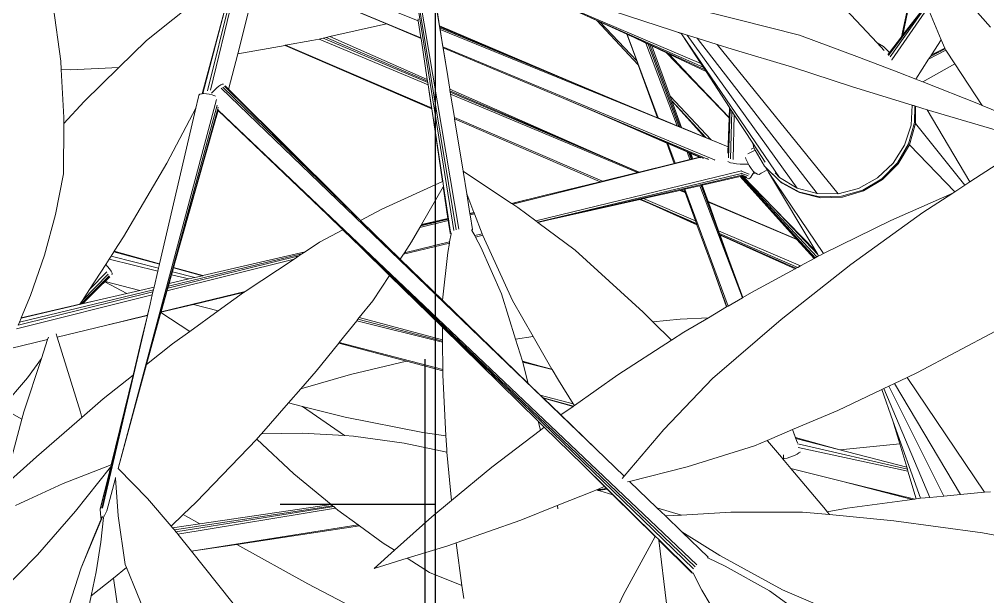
# Model space of a CAD drawing. Header units: millimetres. Extents: x 18 to 174501, y 22 to 24571.
# Drawn here: x 21755.2 to 21921.9, y 17384.2 to 17483.6 of the extents above; entities that cross this region are included whole.
import ezdxf

# ---------------------------------------------------------------- set-up
doc = ezdxf.new("R2010")
doc.units = ezdxf.units.MM
doc.header["$MEASUREMENT"] = 0
doc.linetypes.add('HIDDEN2', pattern=[0.1875, 0.125, -0.0625])
doc.layers.add('AS', color=8, linetype='HIDDEN2', lineweight=5)
doc.layers.add('Edges', color=7, linetype='Continuous', lineweight=18)
doc.layers.add('tampak', color=7, linetype='Continuous')

# ---------------------------------------------------------------- blocks, each defined once
blk = doc.blocks.new('OUTDOOR')
at = {"layer": 'tampak', "transparency": 33554687}
h = blk.add_hatch(dxfattribs=at)
h.set_pattern_fill('CROSS', scale=400)
h.paths.add_polyline_path([(1833117.56, 62258.33), (1829017.56, 62258.33), (1829017.56, 55399.79), (1833117.56, 55399.79)])
blk.add_line((1833117.56, 62258.33), (1833117.56, 44386.87))
blk = doc.blocks.new('BAMBOOPLAN')
at = {"layer": 'Edges'}
for p, q in [((-2.2509, 6.01), (-2.4758, 5.0826)), ((-2.2728, 5.9232), (-2.4831, 5.0812)), ((-2.0569, 5.8609), (-1.8769, 4.7375)), ((-2.0566, 5.8623), (-1.871, 4.7392)), ((-2.0541, 5.8605), (-1.8642, 4.7407)), ((-1.892, 5.1167), (-2.0075, 5.8286)), ((-1.9642, 5.2539), (-2.3473, 5.4101)), ((-0.7419, 5.3724), (-0.7752, 5.2143)), ((-0.7407, 5.369), (-0.7718, 5.2188)), ((-0.6781, 5.3758), (-0.5562, 5.2378)), ((-2.2875, 5.3489), (-2.0428, 5.2459)), ((-2.2875, 5.3489), (-1.9577, 5.2117)), ((-2.496, 5.0742), (-2.4277, 5.3295)), ((-2.4942, 5.0744), (-2.4277, 5.3295)), ((-2.4085, 5.1725), (-2.3715, 5.3178)), ((-1.7019, 5.3333), (-1.2689, 5.1482)), ((-0.8356, 5.1995), (-0.9498, 5.3216)), ((-2.8436, 5.1546), (-2.8622, 5.2907)), ((-2.633, 5.2048), (-2.5031, 5.3094)), ((-0.8071, 5.1685), (-0.7137, 5.2934)), ((-0.7131, 5.2918), (-0.8036, 5.1647)), ((-1.9117, 5.2414), (-1.9176, 5.2786)), ((-1.5667, 5.2735), (-1.2631, 5.1393)), ((-1.5667, 5.2735), (-1.525, 5.2544)), ((-1.4852, 5.2774), (-1.339, 5.2297)), ((-1.3041, 5.2883), (-1.1756, 5.256)), ((-0.7105, 5.2856), (-0.7992, 5.1572)), ((-0.7718, 5.2188), (-0.719, 5.2872)), ((-0.7105, 5.2856), (-0.6776, 5.2072)), ((-2.1818, 5.2147), (-2.0428, 5.2459)), ((-2.0428, 5.2459), (-1.9575, 5.2101)), ((-1.9642, 5.2539), (-1.9649, 5.2582)), ((-1.9577, 5.2117), (-1.9642, 5.2539)), ((-1.9117, 5.2414), (-1.5959, 5.1066)), ((-1.9113, 5.2385), (-1.9117, 5.2414)), ((-1.525, 5.2544), (-1.4233, 5.1452)), ((-1.525, 5.2544), (-1.5173, 5.2509)), ((-1.5173, 5.2509), (-1.4269, 5.155)), ((-1.5173, 5.2509), (-1.4509, 5.2206)), ((-1.1756, 5.256), (-1.0263, 5.2182)), ((-1.5959, 5.1066), (-1.9113, 5.2385)), ((-1.9109, 5.236), (-1.9113, 5.2385)), ((-1.9102, 5.2319), (-1.9109, 5.236)), ((-1.4935, 5.0638), (-1.9109, 5.236)), ((-1.2023, 4.9434), (-1.9102, 5.2319)), ((-1.9035, 5.1892), (-1.9102, 5.2319)), ((-1.4509, 5.2206), (-1.4269, 5.155)), ((-1.4509, 5.2206), (-1.4503, 5.2203)), ((-1.4503, 5.2203), (-1.3739, 5.0145)), ((-1.4503, 5.2203), (-1.4351, 5.2133)), ((-1.339, 5.2297), (-1.3269, 5.226)), ((-1.317, 5.2219), (-1.3269, 5.226)), ((-1.3269, 5.226), (-1.3178, 5.2231)), ((-1.317, 5.2219), (-1.3178, 5.2231)), ((-1.3178, 5.2231), (-1.3029, 5.2184)), ((-1.3149, 5.2189), (-1.317, 5.2219)), ((-1.2689, 5.1482), (-1.3149, 5.2189)), ((-1.0755, 4.8677), (-1.3149, 5.2189)), ((-1.0323, 4.8418), (-1.3029, 5.2184)), ((-1.3029, 5.2184), (-1.278, 5.2106)), ((-1.0263, 5.2182), (-0.8785, 5.1634)), ((-0.7752, 5.2143), (-0.7718, 5.2188)), ((-2.7009, 5.1384), (-2.633, 5.2048)), ((-2.2922, 5.1931), (-2.2911, 5.1933)), ((-2.2911, 5.1933), (-2.2263, 5.2048)), ((-2.2911, 5.1933), (-1.9317, 5.0394)), ((-2.2263, 5.2048), (-2.2081, 5.2088)), ((-2.2081, 5.2088), (-2.1981, 5.2111)), ((-1.9402, 5.0963), (-2.2081, 5.2088)), ((-2.1981, 5.2111), (-2.1908, 5.2127)), ((-1.941, 5.1018), (-2.1981, 5.2111)), ((-2.1908, 5.2127), (-2.1818, 5.2147)), ((-1.9415, 5.1054), (-2.1908, 5.2127)), ((-2.1818, 5.2147), (-1.9421, 5.1095)), ((-1.9575, 5.2101), (-1.9577, 5.2117)), ((-1.9421, 5.1095), (-1.9575, 5.2101)), ((-1.4351, 5.2133), (-1.4048, 5.199)), ((-1.4351, 5.2133), (-1.2587, 5.1326)), ((-1.3276, 4.9953), (-1.4048, 5.199)), ((-1.4048, 5.199), (-1.399, 5.1963)), ((-1.3231, 4.9935), (-1.399, 5.1963)), ((-1.399, 5.1963), (-1.3947, 5.1942)), ((-1.3202, 4.9923), (-1.3947, 5.1942)), ((-1.3947, 5.1942), (-1.3895, 5.1918)), ((-1.278, 5.2106), (-0.9832, 4.8283)), ((-1.278, 5.2106), (-1.2288, 5.1953)), ((-1.2288, 5.1953), (-0.9316, 4.8281)), ((-1.2288, 5.1953), (-1.1917, 5.1837)), ((-0.8197, 5.1907), (-0.8356, 5.1995)), ((-0.818, 5.1806), (-0.8356, 5.1995)), ((-0.8048, 5.176), (-0.7752, 5.2143)), ((-0.7019, 5.1698), (-0.6776, 5.2072)), ((-0.6776, 5.2072), (-0.6689, 5.1865)), ((-2.4309, 5.0848), (-2.4085, 5.1725)), ((-2.4085, 5.1725), (-2.2922, 5.1931)), ((-2.2922, 5.1931), (-1.9313, 5.0369)), ((-1.9035, 5.1892), (-1.2358, 4.9115)), ((-1.9032, 5.1872), (-1.9035, 5.1892)), ((-1.9032, 5.1872), (-1.612, 5.0647)), ((-1.892, 5.1167), (-1.9032, 5.1872)), ((-1.3895, 5.1918), (-1.3448, 5.0679)), ((-1.3895, 5.1918), (-1.3533, 5.1746)), ((-1.1995, 5.0152), (-1.3533, 5.1746)), ((-1.3533, 5.1746), (-1.3492, 5.1727)), ((-1.2869, 5.1072), (-1.3492, 5.1727)), ((-1.3492, 5.1727), (-1.3469, 5.1716)), ((-1.3469, 5.1716), (-1.2869, 5.1072)), ((-1.3469, 5.1716), (-1.2562, 5.1288)), ((-1.1917, 5.1837), (-1.0435, 5.1393)), ((-0.8048, 5.176), (-0.8197, 5.1907)), ((-0.809, 5.1706), (-0.8088, 5.1708)), ((-0.8088, 5.1708), (-0.8048, 5.176)), ((-0.6666, 5.1812), (-0.7089, 5.159)), ((-0.6681, 5.1845), (-0.7045, 5.1657)), ((-0.7026, 5.1687), (-0.6687, 5.186)), ((-0.7026, 5.1687), (-0.7019, 5.1698)), ((-0.7019, 5.1698), (-0.6689, 5.1865)), ((-0.6689, 5.1865), (-0.6687, 5.186)), ((-0.6687, 5.186), (-0.6681, 5.1845)), ((-0.6681, 5.1845), (-0.6669, 5.1817)), ((-0.6669, 5.1817), (-0.6666, 5.1812)), ((-0.6666, 5.1812), (-0.6444, 5.1476)), ((-2.8425, 5.1334), (-2.8436, 5.1546)), ((-1.4269, 5.155), (-1.4233, 5.1452)), ((-1.2631, 5.1393), (-1.2689, 5.1482)), ((-0.8785, 5.1634), (-0.7817, 5.1261)), ((-0.7992, 5.1572), (-0.7993, 5.1571)), ((-0.7404, 5.1102), (-0.7089, 5.159)), ((-0.7228, 5.1033), (-0.6444, 5.1476)), ((-0.7089, 5.159), (-0.7045, 5.1657)), ((-0.7045, 5.1657), (-0.7026, 5.1687)), ((-0.6444, 5.1476), (-0.5769, 5.0451)), ((-2.8425, 5.1334), (-2.8196, 5.1332)), ((-2.8366, 5.0159), (-2.8425, 5.1334)), ((-2.8196, 5.1332), (-2.7009, 5.1384)), ((-2.7861, 5.0551), (-2.7009, 5.1384)), ((-1.4233, 5.1452), (-1.3757, 5.0152)), ((-1.2587, 5.1326), (-1.2631, 5.1393)), ((-1.2562, 5.1288), (-1.2587, 5.1326)), ((-1.1985, 5.0401), (-1.2562, 5.1288)), ((-1.0435, 5.1393), (-0.8957, 5.0915)), ((-0.7817, 5.1261), (-0.7404, 5.1102)), ((-2.4444, 5.0981), (-2.4468, 5.0977)), ((-2.4437, 5.0975), (-2.4444, 5.0981)), ((-1.9416, 5.1059), (-1.9421, 5.1095)), ((-1.9415, 5.1054), (-1.9416, 5.1059)), ((-1.941, 5.1018), (-1.9415, 5.1054)), ((-1.9402, 5.0963), (-1.941, 5.1018)), ((-1.8869, 5.0852), (-1.892, 5.1167)), ((-1.4935, 5.0638), (-1.5959, 5.1066)), ((-1.1995, 5.0153), (-1.2869, 5.1072)), ((-0.7404, 5.1102), (-0.7317, 5.1069)), ((-0.7317, 5.1069), (-0.7228, 5.1033)), ((-0.7228, 5.1033), (-0.5862, 5.0489)), ((-2.4975, 5.0741), (-2.5016, 5.0727)), ((-2.496, 5.0742), (-2.4975, 5.0741)), ((-2.4942, 5.0744), (-2.496, 5.0742)), ((-2.4921, 5.0746), (-2.4942, 5.0744)), ((-2.4857, 5.0743), (-2.4921, 5.0746)), ((-2.4787, 5.0732), (-2.4857, 5.0743)), ((-2.4699, 5.0789), (-2.473, 5.0754)), ((-2.4649, 5.0841), (-2.4699, 5.0789)), ((-2.4597, 5.0889), (-2.4649, 5.0841)), ((-2.4547, 5.0929), (-2.4597, 5.0889)), ((-2.4503, 5.096), (-2.4547, 5.0929)), ((-2.4468, 5.0977), (-2.4503, 5.096)), ((-1.5266, 4.199), (-2.4493, 5.0877)), ((-2.0735, 4.73), (-2.4449, 5.0907)), ((-2.4414, 5.0924), (-2.1519, 4.8073)), ((-2.4378, 5.0918), (-2.4396, 5.0935)), ((-2.439, 5.0928), (-2.4221, 5.0761)), ((-2.4378, 5.0918), (-2.4309, 5.0848)), ((-2.4309, 5.0848), (-2.4221, 5.0761)), ((-2.4221, 5.0761), (-2.1519, 4.8073)), ((-1.9038, 4.8588), (-1.9402, 5.0963)), ((-1.9317, 5.0394), (-1.9402, 5.0963)), ((-1.8869, 5.0852), (-1.5026, 4.9164)), ((-1.8863, 5.0816), (-1.8869, 5.0852)), ((-1.5026, 4.9164), (-1.8863, 5.0816)), ((-1.8858, 5.0784), (-1.8863, 5.0816)), ((-1.4214, 4.8811), (-1.8858, 5.0784)), ((-1.8849, 5.0732), (-1.8858, 5.0784)), ((-0.8957, 5.0915), (-0.749, 5.0459)), ((-2.8367, 5.0013), (-2.7861, 5.0551)), ((-2.7028, 4.1516), (-2.4608, 5.0599)), ((-2.5058, 5.0635), (-2.5116, 5.0388)), ((-2.5052, 5.0661), (-2.5058, 5.0635)), ((-2.5052, 5.0661), (-2.504, 5.0707)), ((-2.5016, 5.0727), (-2.504, 5.0707)), ((-2.4716, 5.0713), (-2.4787, 5.0732)), ((-2.4673, 5.0697), (-2.4716, 5.0713)), ((-2.465, 5.0689), (-2.4673, 5.0697)), ((-2.463, 5.0679), (-2.465, 5.0689)), ((-1.4252, 4.8801), (-1.8849, 5.0732)), ((-1.8756, 5.0153), (-1.8849, 5.0732)), ((-1.5147, 5.0229), (-1.612, 5.0647)), ((-1.612, 5.0647), (-1.2542, 4.9142)), ((-1.3757, 5.0152), (-1.4935, 5.0638)), ((-1.3448, 5.0679), (-1.244, 4.9609)), ((-1.3406, 5.0563), (-1.3448, 5.0679)), ((-1.3406, 5.0563), (-1.2566, 4.9661)), ((-1.2649, 4.9733), (-1.3406, 5.0563)), ((-1.3406, 5.0563), (-1.3171, 4.991)), ((-2.6215, 4.4498), (-2.4592, 5.0459)), ((-2.5116, 5.0388), (-2.6009, 4.6558)), ((-2.4578, 5.0371), (-2.5972, 4.5371)), ((-2.5833, 4.9035), (-2.5116, 5.0388)), ((-2.4568, 5.0335), (-2.4675, 4.9958)), ((-2.4568, 5.0333), (-2.4675, 4.9958)), ((-2.4592, 5.0459), (-2.4591, 5.0464)), ((-2.4569, 5.0407), (-2.4573, 5.039)), ((-2.4568, 5.0407), (-2.4569, 5.0407)), ((-2.4566, 5.0345), (-2.4568, 5.0337)), ((-2.4559, 5.0343), (-2.4568, 5.0336)), ((-2.4567, 5.0338), (-2.4568, 5.0337)), ((-2.4568, 5.0337), (-2.4568, 5.0335)), ((-2.4568, 5.0336), (-2.4568, 5.0335)), ((-2.4568, 5.0334), (-1.2788, 3.9148)), ((-2.4568, 5.0334), (-2.4568, 5.0333)), ((-2.4568, 5.0333), (-2.1879, 4.7758)), ((-2.4562, 5.0341), (-2.4567, 5.0338)), ((-2.4563, 5.0354), (-2.4565, 5.0349)), ((-1.9313, 5.0369), (-1.9317, 5.0394)), ((-1.9048, 4.8583), (-1.9313, 5.0369)), ((-1.2008, 4.916), (-1.1967, 5.0373)), ((-1.1995, 5.0153), (-1.1985, 5.0401)), ((-1.1967, 5.0373), (-1.1985, 5.0401)), ((-1.1929, 5.0316), (-1.1967, 5.0373)), ((-1.1929, 5.0316), (-1.1961, 4.9142)), ((-1.1869, 5.0224), (-1.1929, 5.0316)), ((-0.7518, 4.9972), (-0.749, 5.0459)), ((-0.749, 5.0459), (-0.7478, 5.0456)), ((-0.7478, 5.0456), (-0.7463, 5.0451)), ((-0.7463, 5.0451), (-0.7428, 5.0441)), ((-0.7434, 5.0031), (-0.7428, 5.0441)), ((-0.7428, 5.0441), (-0.7408, 5.0435)), ((-0.7413, 5.0009), (-0.7408, 5.0435)), ((-0.7408, 5.0435), (-0.712, 5.0349)), ((-0.712, 5.0349), (-0.607, 4.8573)), ((-0.5314, 4.9814), (-0.712, 5.0349)), ((-0.5862, 5.0489), (-0.5769, 5.0451)), ((-0.5769, 5.0451), (-0.4636, 4.9992)), ((-2.8367, 5.0013), (-2.8366, 5.0159)), ((-1.8756, 5.0153), (-1.5107, 4.8591)), ((-1.8751, 5.0125), (-1.8756, 5.0153)), ((-1.8751, 5.0125), (-1.5246, 4.8607)), ((-1.8541, 4.8833), (-1.8751, 5.0125)), ((-1.3527, 4.9525), (-1.5147, 5.0229)), ((-1.2642, 4.9155), (-1.5147, 5.0229)), ((-1.3739, 5.0145), (-1.3757, 5.0152)), ((-1.3276, 4.9953), (-1.3739, 5.0145)), ((-1.2021, 4.9484), (-1.1995, 5.0152)), ((-1.1995, 5.0152), (-1.1995, 5.0153)), ((-1.1869, 5.0224), (-1.1895, 4.9126)), ((-1.1415, 4.9526), (-1.1869, 5.0224)), ((-0.758, 4.951), (-0.7434, 5.0031)), ((-2.837, 4.8768), (-2.8367, 5.0013)), ((-2.4675, 4.9958), (-2.5663, 4.6463)), ((-1.3231, 4.9935), (-1.3276, 4.9953)), ((-1.3202, 4.9923), (-1.3231, 4.9935)), ((-1.3171, 4.991), (-1.3202, 4.9923)), ((-1.2595, 4.9673), (-1.3171, 4.991)), ((-0.768, 4.9475), (-0.7518, 4.9972)), ((-0.7559, 4.9487), (-0.7413, 5.0009)), ((-0.62, 4.8488), (-0.7413, 5.0009)), ((-1.2595, 4.9673), (-1.2649, 4.9733)), ((-1.2594, 4.9672), (-1.2649, 4.9733)), ((-1.2594, 4.9672), (-1.2595, 4.9673)), ((-1.2566, 4.9661), (-1.2594, 4.9672)), ((-1.244, 4.9609), (-1.2566, 4.9661)), ((-1.2023, 4.9437), (-1.244, 4.9609)), ((-1.3527, 4.9525), (-1.3344, 4.9025)), ((-1.3506, 4.9516), (-1.3527, 4.9525)), ((-1.3506, 4.9516), (-1.3325, 4.903)), ((-1.3031, 4.9309), (-1.3506, 4.9516)), ((-1.2029, 4.9277), (-1.2027, 4.9339)), ((-1.2027, 4.9339), (-1.2026, 4.9372)), ((-1.2026, 4.9375), (-1.2025, 4.9381)), ((-1.2026, 4.9372), (-1.2026, 4.9375)), ((-1.2025, 4.9381), (-1.2023, 4.9434)), ((-1.2023, 4.9437), (-1.2021, 4.9484)), ((-1.2023, 4.9434), (-1.2023, 4.9437)), ((-1.1352, 4.9354), (-1.1532, 4.9259)), ((-1.1451, 4.9376), (-1.1452, 4.9375)), ((-1.1385, 4.9411), (-1.1451, 4.9376)), ((-1.1415, 4.9526), (-1.1395, 4.945)), ((-1.1107, 4.9054), (-1.1415, 4.9526)), ((-1.1395, 4.945), (-1.1385, 4.9412)), ((-1.1385, 4.9412), (-1.1385, 4.9411)), ((-1.1385, 4.9411), (-1.1352, 4.9354)), ((-1.1352, 4.9354), (-1.1122, 4.8955)), ((-0.7963, 4.9031), (-0.768, 4.9475)), ((-0.7855, 4.9039), (-0.758, 4.951)), ((-0.7834, 4.9016), (-0.7559, 4.9487)), ((-0.6441, 4.8331), (-0.7559, 4.9487)), ((-1.2721, 4.9174), (-1.7315, 4.8022)), ((-1.4209, 4.8812), (-1.5026, 4.9164)), ((-1.2959, 4.912), (-1.3325, 4.903)), ((-1.2959, 4.912), (-1.3031, 4.9309)), ((-1.299, 4.9291), (-1.3031, 4.9309)), ((-1.2928, 4.9128), (-1.299, 4.9291)), ((-1.2965, 4.9281), (-1.299, 4.9291)), ((-1.2911, 4.9132), (-1.2965, 4.9281)), ((-1.294, 4.927), (-1.2965, 4.9281)), ((-1.2928, 4.9128), (-1.2959, 4.912)), ((-1.294, 4.927), (-1.2892, 4.9137)), ((-1.2727, 4.9177), (-1.294, 4.927)), ((-1.2911, 4.9132), (-1.2928, 4.9128)), ((-1.2892, 4.9137), (-1.2911, 4.9132)), ((-1.2727, 4.9177), (-1.2892, 4.9137)), ((-1.2721, 4.9174), (-1.2727, 4.9177)), ((-1.2694, 4.9163), (-1.2721, 4.9174)), ((-1.2627, 4.9148), (-1.2642, 4.9155)), ((-1.2542, 4.9142), (-1.2531, 4.9137)), ((-1.2531, 4.9137), (-1.2506, 4.9127)), ((-1.2358, 4.9115), (-1.2346, 4.911)), ((-1.2026, 4.9074), (-1.2011, 4.9063)), ((-1.1589, 4.9169), (-1.1581, 4.9141)), ((-1.1581, 4.9141), (-1.1546, 4.9057)), ((-2.6893, 4.7222), (-2.5833, 4.9035)), ((-1.6755, 4.7614), (-1.169, 4.8846)), ((-1.3344, 4.9025), (-1.4209, 4.8812)), ((-1.3325, 4.903), (-1.3344, 4.9025)), ((-1.2011, 4.9063), (-1.1964, 4.9045)), ((-1.1964, 4.9045), (-1.1898, 4.9029)), ((-1.1898, 4.9029), (-1.1816, 4.9018)), ((-1.1816, 4.9018), (-1.1726, 4.901)), ((-1.1726, 4.901), (-1.1663, 4.9008)), ((-1.1695, 4.8839), (-1.1693, 4.8839)), ((-1.1693, 4.8839), (-1.1502, 4.8759)), ((-1.169, 4.8846), (-1.1686, 4.8847)), ((-1.1663, 4.9008), (-1.1632, 4.9008)), ((-1.1632, 4.9008), (-1.1542, 4.901)), ((-1.1546, 4.9057), (-1.1522, 4.9012)), ((-1.1542, 4.901), (-1.1522, 4.9012)), ((-1.1522, 4.9012), (-1.1503, 4.8974)), ((-1.1503, 4.8974), (-1.1453, 4.8899)), ((-1.1453, 4.8899), (-1.14, 4.8836)), ((-1.14, 4.8836), (-1.1386, 4.8823)), ((-1.1176, 4.8802), (-1.1059, 4.8868)), ((-1.1122, 4.8955), (-1.0747, 4.8586)), ((-1.1102, 4.8932), (-1.1122, 4.8955)), ((-1.1102, 4.8932), (-1.0727, 4.8563)), ((-1.1102, 4.8932), (-1.1059, 4.8868)), ((-1.1059, 4.8868), (-1.1023, 4.8815)), ((-0.8349, 4.8668), (-0.7963, 4.9031)), ((-0.824, 4.865), (-0.7855, 4.9039)), ((-0.8219, 4.8628), (-0.7834, 4.9016)), ((-0.5398, 4.9012), (-0.607, 4.8573)), ((-2.857, 4.777), (-2.837, 4.8768)), ((-1.8451, 4.8278), (-1.8541, 4.8833)), ((-1.7347, 4.8043), (-1.8541, 4.8833)), ((-1.6709, 4.7579), (-1.1688, 4.8779)), ((-1.1679, 4.8735), (-1.646, 4.7628)), ((-1.5172, 4.8575), (-1.5246, 4.8607)), ((-1.5246, 4.8607), (-1.5171, 4.8575)), ((-1.4252, 4.8801), (-1.5107, 4.8591)), ((-1.4214, 4.8811), (-1.4252, 4.8801)), ((-1.4209, 4.8812), (-1.4214, 4.8811)), ((-1.172, 4.8701), (-1.2658, 4.8488)), ((-1.171, 4.8703), (-1.172, 4.8701)), ((-1.0338, 4.7164), (-1.172, 4.8701)), ((-1.1695, 4.8706), (-1.171, 4.8703)), ((-0.9882, 4.6699), (-1.171, 4.8703)), ((-1.1681, 4.8709), (-1.1695, 4.8706)), ((-1.1688, 4.8783), (-1.1684, 4.8781)), ((-1.1688, 4.8779), (-1.1683, 4.878)), ((-1.1685, 4.8744), (-1.1687, 4.8745)), ((-1.1557, 4.8689), (-1.1685, 4.8744)), ((-1.1684, 4.8781), (-1.1531, 4.8717)), ((-1.1663, 4.8714), (-1.1681, 4.8709)), ((-1.1681, 4.8709), (-0.9834, 4.6725)), ((-1.1677, 4.8735), (-1.1679, 4.8735)), ((-1.1666, 4.8716), (-1.1679, 4.8721)), ((-1.1666, 4.8716), (-1.1663, 4.8714)), ((-1.1663, 4.8714), (-1.1662, 4.8714)), ((-1.165, 4.8708), (-1.1662, 4.8714)), ((-1.1577, 4.8677), (-1.1662, 4.8714)), ((-1.165, 4.8708), (-1.0893, 4.7928)), ((-1.159, 4.8682), (-1.165, 4.8708)), ((-1.159, 4.8682), (-1.1523, 4.8653)), ((-1.1523, 4.8653), (-1.151, 4.8648)), ((-1.151, 4.8648), (-1.149, 4.866)), ((-1.149, 4.866), (-1.1464, 4.8689)), ((-1.1464, 4.8689), (-1.1436, 4.8731)), ((-1.1436, 4.8731), (-1.1414, 4.8769)), ((-1.1414, 4.8769), (-1.1342, 4.8786)), ((-1.1414, 4.8769), (-1.1413, 4.877)), ((-1.1413, 4.877), (-1.1405, 4.8784)), ((-1.1398, 4.8774), (-1.1413, 4.877)), ((-1.1405, 4.8784), (-1.1398, 4.88)), ((-1.1398, 4.88), (-1.1386, 4.8823)), ((-1.1385, 4.8802), (-1.1398, 4.88)), ((-1.1386, 4.8823), (-1.1348, 4.8789)), ((-1.1348, 4.8789), (-1.1342, 4.8786)), ((-1.1342, 4.8786), (-1.13, 4.8762)), ((-1.13, 4.8762), (-1.126, 4.8757)), ((-1.1206, 4.8785), (-1.126, 4.8757)), ((-1.1206, 4.8785), (-1.1176, 4.8802)), ((-1.1023, 4.8815), (-0.9866, 4.6871)), ((-1.1023, 4.8815), (-0.9672, 4.6809)), ((-1.0866, 4.8794), (-1.0755, 4.8677)), ((-1.0755, 4.8677), (-1.0323, 4.8418)), ((-0.881, 4.8412), (-0.8349, 4.8668)), ((-0.8709, 4.837), (-0.824, 4.865)), ((-0.8688, 4.8348), (-0.8219, 4.8628)), ((-2.054, 4.7898), (-1.9048, 4.8583)), ((-1.9564, 4.752), (-1.9028, 4.8449)), ((-1.9048, 4.8583), (-1.9038, 4.8588)), ((-1.9019, 4.8464), (-1.9038, 4.8588)), ((-1.9028, 4.8449), (-1.9019, 4.8464)), ((-1.8913, 4.7673), (-1.9028, 4.8449)), ((-1.8847, 4.7338), (-1.9019, 4.8464)), ((-1.5172, 4.8575), (-1.6554, 4.8234)), ((-1.5171, 4.8575), (-1.5172, 4.8575)), ((-1.5107, 4.8591), (-1.5171, 4.8575)), ((-1.3209, 4.8364), (-1.4104, 4.8161)), ((-1.3178, 4.8371), (-1.3209, 4.8364)), ((-1.3081, 4.831), (-1.3209, 4.8364)), ((-1.3109, 4.8386), (-1.3178, 4.8371)), ((-1.309, 4.8334), (-1.3178, 4.8371)), ((-1.3088, 4.8391), (-1.3109, 4.8386)), ((-1.3109, 4.8386), (-1.309, 4.8334)), ((-1.2715, 4.8476), (-1.3088, 4.8391)), ((-1.3088, 4.8391), (-1.202, 4.5515)), ((-1.2687, 4.8482), (-1.2715, 4.8476)), ((-1.167, 4.5722), (-1.2715, 4.8476)), ((-1.2672, 4.8485), (-1.2687, 4.8482)), ((-1.1656, 4.573), (-1.2687, 4.8482)), ((-1.2658, 4.8488), (-1.2672, 4.8485)), ((-1.2, 4.6663), (-1.2672, 4.8485)), ((-1.2658, 4.8488), (-1.2514, 4.8089)), ((-1.0747, 4.8586), (-1.0716, 4.8568)), ((-1.0727, 4.8563), (-1.069, 4.8543)), ((-1.069, 4.8543), (-1.0716, 4.8568)), ((-1.0716, 4.8568), (-1.05, 4.8449)), ((-1.069, 4.8543), (-1.0493, 4.8434)), ((-1.0493, 4.8434), (-1.05, 4.8449)), ((-1.05, 4.8449), (-1.0339, 4.8359)), ((-1.0493, 4.8434), (-1.033, 4.8344)), ((-1.033, 4.8344), (-1.0339, 4.8359)), ((-1.0339, 4.8359), (-1.0285, 4.833)), ((-1.0323, 4.8418), (-0.9832, 4.8283)), ((-0.9316, 4.8281), (-0.881, 4.8412)), ((-0.923, 4.8218), (-0.8709, 4.837)), ((-0.62, 4.8488), (-0.6441, 4.8331)), ((-0.607, 4.8573), (-0.62, 4.8488)), ((-1.8275, 4.7822), (-1.8451, 4.8278)), ((-1.8373, 4.7798), (-1.8451, 4.8278)), ((-1.6554, 4.8234), (-1.7347, 4.8043)), ((-1.6554, 4.8234), (-1.7342, 4.804)), ((-1.4191, 4.8141), (-1.646, 4.7628)), ((-1.4178, 4.8145), (-1.4191, 4.8141)), ((-1.3955, 4.8037), (-1.4191, 4.8141)), ((-1.4104, 4.8161), (-1.4178, 4.8145)), ((-1.4178, 4.8145), (-1.2802, 4.7549)), ((-1.4104, 4.8161), (-1.2826, 4.7614)), ((-1.309, 4.8334), (-1.3081, 4.831)), ((-1.3081, 4.831), (-1.2826, 4.7614)), ((-1.033, 4.8344), (-1.0265, 4.8307)), ((-1.0285, 4.833), (-0.9768, 4.8204)), ((-1.0265, 4.8307), (-0.9747, 4.8182)), ((-0.9832, 4.8283), (-0.9316, 4.8281)), ((-0.9768, 4.8204), (-0.923, 4.8218)), ((-0.9747, 4.8182), (-0.9209, 4.8196)), ((-0.9209, 4.8196), (-0.8688, 4.8348)), ((-0.8021, 4.762), (-0.6493, 4.8297)), ((-0.6493, 4.8297), (-0.7229, 4.7817)), ((-0.6441, 4.8331), (-0.6493, 4.8297)), ((-2.1519, 4.8073), (-2.1061, 4.7622)), ((-2.1061, 4.7622), (-2.054, 4.7898)), ((-1.7342, 4.804), (-1.7347, 4.8043)), ((-1.7315, 4.8022), (-1.7342, 4.804)), ((-1.7196, 4.7943), (-1.7315, 4.8022)), ((-1.6755, 4.7614), (-1.7196, 4.7943)), ((-1.279, 4.7516), (-1.3955, 4.8037)), ((-1.2793, 4.7524), (-1.3955, 4.8037)), ((-1.0338, 4.7164), (-1.2514, 4.8089)), ((-1.2514, 4.8089), (-1.2507, 4.8069)), ((-1.0329, 4.7155), (-1.2507, 4.8069)), ((-1.2507, 4.8069), (-1.2255, 4.7369)), ((-1.0893, 4.7928), (-0.9816, 4.6788)), ((-1.0893, 4.7928), (-0.9866, 4.6871)), ((-2.8843, 4.6771), (-2.857, 4.777)), ((-2.1879, 4.7758), (-1.2834, 3.9095)), ((-2.1879, 4.7758), (-2.1499, 4.739)), ((-1.891, 4.7654), (-1.9583, 4.7488)), ((-1.8912, 4.7666), (-1.9572, 4.7507)), ((-1.9564, 4.752), (-1.8913, 4.7673)), ((-1.8912, 4.7666), (-1.8913, 4.7673)), ((-1.891, 4.7654), (-1.8912, 4.7666)), ((-1.8905, 4.7623), (-1.891, 4.7654)), ((-1.8373, 4.7798), (-1.8275, 4.7822)), ((-1.8274, 4.782), (-1.8373, 4.7796)), ((-1.8373, 4.7796), (-1.8373, 4.7798)), ((-1.8372, 4.7787), (-1.8373, 4.7796)), ((-1.8271, 4.7811), (-1.8372, 4.7787)), ((-1.8367, 4.7758), (-1.8372, 4.7787)), ((-1.826, 4.7785), (-1.8367, 4.7758)), ((-1.8308, 4.7397), (-1.8367, 4.7758)), ((-1.8274, 4.782), (-1.8275, 4.7822)), ((-1.8271, 4.7811), (-1.8274, 4.782)), ((-1.826, 4.7785), (-1.8271, 4.7811)), ((-1.807, 4.7294), (-1.826, 4.7785)), ((-0.7229, 4.7817), (-0.9003, 4.654)), ((-2.1061, 4.7622), (-2.0735, 4.73)), ((-1.9809, 4.7096), (-1.9606, 4.7447)), ((-1.8905, 4.7623), (-1.9606, 4.7447)), ((-1.9606, 4.7447), (-1.9583, 4.7488)), ((-1.9583, 4.7488), (-1.9572, 4.7507)), ((-1.9572, 4.7507), (-1.9564, 4.752)), ((-1.886, 4.7321), (-1.8905, 4.7623)), ((-1.6709, 4.7579), (-1.6755, 4.7614)), ((-1.67, 4.7573), (-1.6709, 4.7579)), ((-1.646, 4.7628), (-1.67, 4.7573)), ((-1.5785, 4.6889), (-1.67, 4.7573)), ((-1.2826, 4.7614), (-1.2802, 4.7549)), ((-1.2802, 4.7549), (-1.2793, 4.7524)), ((-1.2793, 4.7524), (-1.279, 4.7516)), ((-1.279, 4.7516), (-1.2416, 4.6496)), ((-0.9672, 4.6809), (-0.8021, 4.762)), ((-2.7125, 4.6864), (-2.6893, 4.7222)), ((-2.2073, 4.7085), (-2.1499, 4.739)), ((-2.1499, 4.739), (-2.1049, 4.6955)), ((-2.0087, 4.6672), (-2.0735, 4.73)), ((-1.8872, 4.7099), (-1.8838, 4.7296)), ((-1.886, 4.7321), (-1.8855, 4.7307)), ((-1.8855, 4.7307), (-1.8838, 4.7296)), ((-1.8838, 4.7296), (-1.8834, 4.7315)), ((-1.8322, 4.7379), (-1.833, 4.7394)), ((-1.8308, 4.7397), (-1.8322, 4.7379)), ((-1.8254, 4.7249), (-1.8322, 4.7379)), ((-1.8254, 4.7249), (-1.807, 4.7294)), ((-1.8236, 4.7214), (-1.8254, 4.7249)), ((-1.8236, 4.7214), (-1.8056, 4.7257)), ((-1.8105, 4.6962), (-1.8236, 4.7214)), ((-1.8056, 4.7257), (-1.807, 4.7294)), ((-1.8054, 4.7252), (-1.8056, 4.7257)), ((-1.7325, 4.5649), (-1.8054, 4.7252)), ((-1.2255, 4.7369), (-1.0239, 4.6506)), ((-1.2255, 4.7369), (-1.223, 4.7301)), ((-1.223, 4.7301), (-1.0308, 4.6469)), ((-1.223, 4.7301), (-1.2219, 4.727)), ((-1.0351, 4.6446), (-1.2219, 4.727)), ((-1.2219, 4.727), (-1.2214, 4.7258)), ((-1.0373, 4.6434), (-1.2214, 4.7258)), ((-1.2214, 4.7258), (-1.2, 4.6663)), ((-2.2424, 4.6853), (-2.2073, 4.7085)), ((-2.1049, 4.6955), (-1.2871, 3.9046)), ((-2.0351, 4.627), (-2.1049, 4.6955)), ((-2.001, 4.679), (-1.8878, 4.7061)), ((-1.9985, 4.6828), (-1.8872, 4.7099)), ((-1.9985, 4.6828), (-1.9809, 4.7096)), ((-1.8917, 4.6836), (-1.8878, 4.7061)), ((-1.8878, 4.7061), (-1.8872, 4.7099)), ((-1.7597, 4.5819), (-1.8105, 4.6962)), ((-1.0329, 4.7155), (-1.0338, 4.7164)), ((-0.9907, 4.6686), (-1.0329, 4.7155)), ((-2.9187, 4.5772), (-2.8843, 4.6771)), ((-2.725, 4.6671), (-2.7201, 4.6747)), ((-2.7201, 4.6747), (-2.7136, 4.6847)), ((-2.6035, 4.6448), (-2.7201, 4.6747)), ((-2.7136, 4.6847), (-2.7125, 4.6864)), ((-2.7136, 4.6847), (-2.6012, 4.6546)), ((-2.7125, 4.6864), (-2.6009, 4.6558)), ((-2.2579, 4.675), (-2.5807, 4.5955)), ((-2.2504, 4.6799), (-2.5792, 4.6007)), ((-2.4941, 4.6265), (-2.2424, 4.6853)), ((-2.2698, 4.6671), (-2.2579, 4.675)), ((-2.2579, 4.675), (-2.2504, 4.6799)), ((-2.2504, 4.6799), (-2.2424, 4.6853)), ((-2.0087, 4.6672), (-2.001, 4.679)), ((-2.001, 4.679), (-1.9985, 4.6828)), ((-1.9047, 4.5661), (-1.8917, 4.6836)), ((-1.4114, 4.5367), (-1.5785, 4.6889)), ((-0.9907, 4.6686), (-0.9882, 4.6699)), ((-0.9882, 4.6699), (-0.9834, 4.6725)), ((-0.9866, 4.6871), (-0.9816, 4.6788)), ((-0.9834, 4.6725), (-0.9793, 4.6748)), ((-0.9816, 4.6788), (-0.9793, 4.6748)), ((-0.9793, 4.6748), (-0.9751, 4.677)), ((-0.9751, 4.677), (-0.9672, 4.6809)), ((-2.7734, 4.5922), (-2.7334, 4.6541)), ((-2.7334, 4.6541), (-2.725, 4.6671)), ((-2.729, 4.6493), (-2.7334, 4.6541)), ((-2.7239, 4.6429), (-2.729, 4.6493)), ((-2.6052, 4.6373), (-2.725, 4.6671)), ((-2.6012, 4.6546), (-2.6035, 4.6448)), ((-2.6009, 4.6558), (-2.6012, 4.6546)), ((-2.2698, 4.6671), (-2.5826, 4.5887)), ((-2.5666, 4.6454), (-2.5692, 4.636)), ((-2.5663, 4.6463), (-2.5666, 4.6454)), ((-2.5666, 4.6454), (-2.4951, 4.6263)), ((-2.5663, 4.6463), (-2.4941, 4.6265)), ((-2.3903, 4.5875), (-2.2698, 4.6671)), ((-1.9047, 4.5661), (-2.0087, 4.6672)), ((-1.2416, 4.6496), (-1.205, 4.5497)), ((-1.2057, 4.5493), (-1.2416, 4.6496)), ((-1.1656, 4.573), (-1.2, 4.6663)), ((-0.9003, 4.654), (-1.0716, 4.5185)), ((-1.0351, 4.6446), (-1.0308, 4.6469)), ((-1.0308, 4.6469), (-1.0239, 4.6506)), ((-1.0239, 4.6506), (-0.9907, 4.6686)), ((-2.7247, 4.6259), (-2.7936, 4.5567)), ((-2.7908, 4.5653), (-2.7269, 4.6304)), ((-2.7734, 4.5922), (-2.7307, 4.636)), ((-2.7242, 4.6228), (-2.7458, 4.6013)), ((-2.7254, 4.6213), (-2.7232, 4.6236)), ((-2.7201, 4.6373), (-2.7239, 4.6429)), ((-2.7178, 4.6328), (-2.7201, 4.6373)), ((-2.7181, 4.6288), (-2.7173, 4.6297)), ((-2.7173, 4.6297), (-2.7178, 4.6328)), ((-2.6052, 4.6373), (-2.6143, 4.5984)), ((-2.6035, 4.6448), (-2.6052, 4.6373)), ((-2.5712, 4.6288), (-2.5774, 4.607)), ((-2.5692, 4.636), (-2.5712, 4.6288)), ((-2.5291, 4.6183), (-2.5712, 4.6288)), ((-2.514, 4.6218), (-2.5692, 4.636)), ((-2.5291, 4.6183), (-2.514, 4.6218)), ((-2.514, 4.6218), (-2.4951, 4.6263)), ((-2.4951, 4.6263), (-2.4941, 4.6265)), ((-2.0761, 4.5645), (-2.0351, 4.627)), ((-1.905, 4.4994), (-2.0351, 4.627)), ((-1.1449, 4.5853), (-1.0373, 4.6434)), ((-1.0373, 4.6434), (-1.0351, 4.6446)), ((-2.7458, 4.6013), (-2.7898, 4.5576)), ((-2.7354, 4.6116), (-2.7458, 4.6013)), ((-2.7345, 4.6124), (-2.7354, 4.6116)), ((-2.7354, 4.6116), (-2.6813, 4.5828)), ((-2.7254, 4.6213), (-2.7345, 4.6124)), ((-2.7345, 4.6124), (-2.6495, 4.5902)), ((-2.6495, 4.5902), (-2.6143, 4.5984)), ((-2.6143, 4.5984), (-2.6158, 4.5918)), ((-2.5792, 4.6007), (-2.5807, 4.5955)), ((-2.5774, 4.607), (-2.5792, 4.6007)), ((-2.5774, 4.607), (-2.5291, 4.6183)), ((-2.6187, 4.5796), (-2.9526, 4.4959)), ((-2.6171, 4.5865), (-2.9488, 4.5048)), ((-2.6158, 4.5918), (-2.9457, 4.5123)), ((-2.9413, 4.5229), (-2.9187, 4.5772)), ((-2.7908, 4.5653), (-2.7734, 4.5922)), ((-2.7528, 4.5661), (-2.6813, 4.5828)), ((-2.6813, 4.5828), (-2.6495, 4.5902)), ((-2.6187, 4.5796), (-2.6242, 4.5561)), ((-2.6171, 4.5865), (-2.6187, 4.5796)), ((-2.6158, 4.5918), (-2.6171, 4.5865)), ((-2.5826, 4.5887), (-2.5972, 4.5371)), ((-2.5972, 4.5371), (-2.3903, 4.5875)), ((-2.5807, 4.5955), (-2.5826, 4.5887)), ((-2.5173, 4.5556), (-2.3948, 4.5849)), ((-2.4565, 4.5397), (-2.3942, 4.5847)), ((-2.3948, 4.5849), (-2.3937, 4.5852)), ((-2.3942, 4.5847), (-2.3948, 4.5849)), ((-2.3942, 4.5847), (-2.3937, 4.5852)), ((-2.3937, 4.5852), (-2.393, 4.5857)), ((-2.393, 4.5857), (-2.3903, 4.5875)), ((-1.725, 4.4702), (-1.7597, 4.5819)), ((-1.1656, 4.573), (-1.1449, 4.5853)), ((-2.9417, 4.522), (-2.7528, 4.5661)), ((-2.9413, 4.5229), (-2.7969, 4.556)), ((-2.7969, 4.556), (-2.7908, 4.5653)), ((-2.7969, 4.556), (-2.7936, 4.5567)), ((-2.7936, 4.5567), (-2.7898, 4.5576)), ((-2.7898, 4.5576), (-2.7528, 4.5661)), ((-2.6242, 4.5561), (-2.7411, 4.0545)), ((-2.6242, 4.5561), (-2.6306, 4.529)), ((-2.5973, 4.5365), (-2.5173, 4.5556)), ((-2.5173, 4.5556), (-2.4565, 4.5397)), ((-2.1094, 4.5231), (-2.0761, 4.5645)), ((-1.6937, 4.3612), (-1.9047, 4.5661)), ((-1.6815, 4.4765), (-1.7325, 4.5649)), ((-1.205, 4.5497), (-1.202, 4.5515)), ((-1.202, 4.5515), (-1.167, 4.5722)), ((-1.167, 4.5722), (-1.1656, 4.573)), ((-1.1656, 4.573), (-1.1656, 4.573)), ((-2.734, 4.5038), (-2.6306, 4.529)), ((-2.734, 4.5038), (-2.6307, 4.5285)), ((-2.6307, 4.5285), (-2.6457, 4.4653)), ((-2.6306, 4.529), (-2.6307, 4.5285)), ((-2.5991, 4.5303), (-2.6215, 4.4498)), ((-2.5976, 4.5355), (-2.5991, 4.5303)), ((-2.5973, 4.5365), (-2.5976, 4.5355)), ((-2.5976, 4.5355), (-2.5265, 4.4892)), ((-2.5972, 4.5371), (-2.5973, 4.5365)), ((-2.5265, 4.4892), (-2.4565, 4.5397)), ((-1.3871, 4.5127), (-1.4114, 4.5367)), ((-1.2506, 4.5227), (-1.2057, 4.5493)), ((-1.2057, 4.5493), (-1.205, 4.5497)), ((-2.9488, 4.5048), (-2.9457, 4.5123)), ((-2.9457, 4.5123), (-2.9417, 4.522)), ((-2.9417, 4.522), (-2.9413, 4.5229)), ((-2.8526, 4.475), (-2.734, 4.5038)), ((-2.1587, 4.4619), (-2.1157, 4.5154)), ((-2.1157, 4.5154), (-2.1128, 4.519)), ((-1.9048, 4.4628), (-2.1157, 4.5154)), ((-2.1128, 4.519), (-2.1094, 4.5231)), ((-1.9048, 4.4656), (-2.1128, 4.519)), ((-2.1094, 4.5231), (-1.9048, 4.4684)), ((-1.3871, 4.5127), (-1.3202, 4.5192)), ((-1.3413, 4.4674), (-1.3871, 4.5127)), ((-1.3202, 4.5192), (-1.2506, 4.5227)), ((-1.311, 4.487), (-1.2506, 4.5227)), ((-1.0716, 4.5185), (-1.2403, 4.3732)), ((-2.8526, 4.475), (-2.8552, 4.4836)), ((-2.569, 4.4585), (-2.5265, 4.4892)), ((-1.6693, 4.2681), (-1.905, 4.4994)), ((-1.9048, 4.4684), (-1.905, 4.4994)), ((-1.3413, 4.4674), (-1.311, 4.487)), ((-0.5444, 4.49), (-0.7363, 4.388)), ((-3.0286, 4.4321), (-2.8762, 4.4692)), ((-2.8916, 4.4223), (-2.8762, 4.4692)), ((-2.8762, 4.4692), (-2.8742, 4.4753)), ((-2.7955, 4.2901), (-2.8526, 4.475)), ((-2.6457, 4.4653), (-2.7431, 4.0545)), ((-2.6661, 4.3814), (-2.6457, 4.4653)), ((-2.633, 4.4077), (-2.569, 4.4585)), ((-2.2156, 4.391), (-2.1599, 4.4603)), ((-2.1599, 4.4603), (-2.1587, 4.4619)), ((-2.1599, 4.4603), (-1.9936, 4.4157)), ((-2.1587, 4.4619), (-1.9043, 4.3953)), ((-1.9048, 4.4656), (-1.9048, 4.4684)), ((-1.9048, 4.4628), (-1.9048, 4.4656)), ((-1.9043, 4.3953), (-1.9048, 4.4628)), ((-1.725, 4.4702), (-1.6815, 4.4765)), ((-1.7081, 4.4157), (-1.725, 4.4702)), ((-1.6354, 4.3966), (-1.6815, 4.4765)), ((-1.4731, 4.3823), (-1.3413, 4.4674)), ((-2.633, 4.4077), (-2.6215, 4.4498)), ((-2.9347, 4.2914), (-2.8916, 4.4223)), ((-2.9257, 4.3747), (-2.8916, 4.4223)), ((-2.7027, 4.1515), (-2.633, 4.4077)), ((-2.1307, 4.383), (-1.9936, 4.4157)), ((-1.9936, 4.4157), (-1.9042, 4.3918)), ((-1.7081, 4.4157), (-1.661, 4.4031)), ((-1.7079, 4.4152), (-1.7081, 4.4157)), ((-1.661, 4.4031), (-1.7079, 4.4152)), ((-1.7074, 4.4137), (-1.7079, 4.4152)), ((-1.6349, 4.3956), (-1.7074, 4.4137)), ((-1.7071, 4.4126), (-1.7074, 4.4137)), ((-1.6937, 4.3612), (-1.7071, 4.4126)), ((-2.2535, 4.3477), (-2.2156, 4.391)), ((-1.9042, 4.3918), (-1.9043, 4.3953)), ((-1.9042, 4.382), (-1.9042, 4.3918)), ((-1.6354, 4.3966), (-1.661, 4.4031)), ((-1.6349, 4.3956), (-1.6354, 4.3966)), ((-1.6196, 4.3691), (-1.6349, 4.3956)), ((-0.7363, 4.388), (-0.7618, 4.376)), ((-2.9886, 4.3008), (-2.9257, 4.3747)), ((-2.7392, 4.3234), (-2.6661, 4.3814)), ((-2.7198, 4.1606), (-2.6661, 4.3814)), ((-2.2535, 4.3477), (-2.1307, 4.383)), ((-1.8962, 4.2322), (-1.9042, 4.382)), ((-1.6641, 4.3325), (-1.6937, 4.3612)), ((-1.5829, 4.3113), (-1.6196, 4.3691)), ((-1.5803, 4.3071), (-1.4731, 4.3823)), ((-1.2403, 4.3732), (-1.3602, 4.2478)), ((-0.7927, 4.3613), (-0.8063, 4.3548)), ((-0.7618, 4.376), (-0.7927, 4.3613)), ((-0.7927, 4.3613), (-0.6299, 4.0877)), ((-0.7618, 4.376), (-0.5714, 4.0932)), ((-2.2836, 4.3134), (-2.2535, 4.3477)), ((-0.824, 4.3464), (-0.9325, 4.2949)), ((-0.8191, 4.3488), (-0.824, 4.3464)), ((-0.7966, 4.2692), (-0.824, 4.3464)), ((-0.8063, 4.3548), (-0.8191, 4.3488)), ((-0.7059, 4.0805), (-0.8191, 4.3488)), ((-0.6716, 4.0838), (-0.8063, 4.3548)), ((-2.7923, 4.2771), (-2.7392, 4.3234)), ((-2.3501, 4.2374), (-2.2836, 4.3134)), ((-2.2836, 4.3134), (-2.2489, 4.3047)), ((-1.6641, 4.3325), (-1.5829, 4.3113)), ((-1.6568, 4.3254), (-1.6641, 4.3325)), ((-1.6568, 4.3254), (-1.5825, 4.3055)), ((-1.6564, 4.325), (-1.6568, 4.3254)), ((-1.5836, 4.3047), (-1.6564, 4.325)), ((-1.6137, 4.2836), (-1.6564, 4.325)), ((-2.9886, 4.3008), (-2.9395, 4.2733)), ((-2.9395, 4.2733), (-2.9347, 4.2914)), ((-2.7923, 4.2771), (-2.7955, 4.2901)), ((-2.2489, 4.3047), (-2.1456, 4.2327)), ((-2.2489, 4.3047), (-2.1439, 4.2782)), ((-1.6137, 4.2836), (-1.5836, 4.3047)), ((-1.5836, 4.3047), (-1.5825, 4.3055)), ((-1.5803, 4.3071), (-1.5829, 4.3113)), ((-1.5825, 4.3055), (-1.5803, 4.3071)), ((-0.9325, 4.2949), (-1.0438, 4.2476)), ((-2.9832, 4.1088), (-2.9395, 4.2733)), ((-2.9032, 4.1806), (-2.7923, 4.2771)), ((-2.1439, 4.2782), (-1.9528, 4.2404)), ((-1.6637, 4.2465), (-1.6693, 4.2681)), ((-1.6545, 4.2535), (-1.6693, 4.2681)), ((-1.5266, 4.199), (-1.6137, 4.2836)), ((-0.7288, 4.0784), (-0.7966, 4.2692)), ((-0.7797, 4.2125), (-0.7966, 4.2692)), ((-1.9528, 4.2404), (-1.8962, 4.2322)), ((-1.7836, 4.1551), (-1.6637, 4.2465)), ((-1.6637, 4.2465), (-1.6545, 4.2535)), ((-1.5598, 4.1606), (-1.6545, 4.2535)), ((-1.3602, 4.2478), (-1.4581, 4.133)), ((-1.0439, 4.2476), (-1.0697, 4.2366)), ((-1.0338, 4.221), (-1.0439, 4.2476)), ((-1.0438, 4.2476), (-1.0439, 4.2476)), ((-1.0365, 4.2283), (-1.0438, 4.2476)), ((-2.5108, 4.069), (-2.3618, 4.2243)), ((-2.3618, 4.2243), (-2.3595, 4.2267)), ((-2.3618, 4.2243), (-2.2705, 4.139)), ((-2.3595, 4.2267), (-2.3501, 4.2374)), ((-2.3501, 4.2374), (-2.2496, 4.239)), ((-2.2496, 4.239), (-2.1456, 4.2327)), ((-2.1456, 4.2327), (-2.124, 4.2314)), ((-2.124, 4.2314), (-1.9991, 4.2143)), ((-1.8944, 4.1983), (-1.8962, 4.2322)), ((-1.1062, 4.2211), (-1.1374, 4.2078)), ((-1.0697, 4.2366), (-1.1062, 4.2211)), ((-1.1049, 4.2197), (-1.1062, 4.2211)), ((-1.071, 4.1794), (-1.1049, 4.2197)), ((-1.0365, 4.2283), (-0.9269, 4.1981)), ((-1.0356, 4.2259), (-1.0365, 4.2283)), ((-1.0356, 4.2259), (-0.9083, 4.193)), ((-1.0338, 4.221), (-1.0356, 4.2259)), ((-1.0338, 4.221), (-1.0338, 4.221)), ((-1.0315, 4.2148), (-1.0338, 4.221)), ((-1.9991, 4.2143), (-1.8938, 4.1917)), ((-1.8938, 4.1917), (-1.8944, 4.1983)), ((-1.4581, 4.133), (-1.5266, 4.199)), ((-1.1374, 4.2078), (-1.3029, 4.1557)), ((-1.0306, 4.2125), (-1.0317, 4.2128)), ((-0.7611, 4.1502), (-1.0306, 4.2125)), ((-0.7598, 4.1456), (-1.0293, 4.2033)), ((-1.025, 4.1924), (-1.0245, 4.1931)), ((-0.9269, 4.1981), (-0.7797, 4.2125)), ((-0.9269, 4.1981), (-0.9083, 4.193)), ((-0.9083, 4.193), (-0.7627, 4.1554)), ((-0.7627, 4.1554), (-0.7797, 4.2125)), ((-2.9832, 4.1088), (-2.9032, 4.1806)), ((-1.8827, 4.0732), (-1.8938, 4.1917)), ((-1.0657, 4.1731), (-1.071, 4.1794)), ((-1.0658, 4.1841), (-1.066, 4.1857)), ((-1.0655, 4.1759), (-1.0658, 4.1841)), ((-1.0657, 4.1731), (-1.0655, 4.1759)), ((-1.0644, 4.1716), (-1.0657, 4.1731)), ((-1.0655, 4.1757), (-1.0627, 4.1761)), ((-1.0475, 4.1515), (-1.0644, 4.1716)), ((-1.0627, 4.1761), (-1.0568, 4.1775)), ((-1.0568, 4.1775), (-1.0502, 4.1795)), ((-1.0502, 4.1795), (-1.0437, 4.1819)), ((-1.0437, 4.1819), (-1.0374, 4.1846)), ((-1.0374, 4.1846), (-1.032, 4.1874)), ((-1.032, 4.1874), (-1.0278, 4.19)), ((-1.0278, 4.19), (-1.025, 4.1924)), ((-2.8376, 4.1145), (-2.7198, 4.1606)), ((-2.8073, 4.047), (-2.7212, 4.155)), ((-2.725, 4.1395), (-2.7212, 4.155)), ((-2.7212, 4.155), (-2.7205, 4.158)), ((-2.7198, 4.1606), (-2.7196, 4.1607)), ((-2.7028, 4.1516), (-2.7034, 4.1522)), ((-2.7027, 4.1515), (-2.7028, 4.1516)), ((-2.6309, 4.0781), (-2.7027, 4.1515)), ((-1.8827, 4.0732), (-1.7836, 4.1551)), ((-1.5064, 4.1078), (-1.5598, 4.1606)), ((-1.3814, 3.9855), (-1.5598, 4.1606)), ((-1.3029, 4.1557), (-1.4444, 4.1198)), ((-1.0475, 4.1515), (-0.9229, 4.1209)), ((-0.9627, 4.0509), (-1.0475, 4.1515)), ((-0.7611, 4.1502), (-0.7627, 4.1554)), ((-0.7598, 4.1456), (-0.7611, 4.1502)), ((-0.7394, 4.0771), (-0.7598, 4.1456)), ((-2.7466, 4.0528), (-2.725, 4.1395)), ((-2.7459, 4.0536), (-2.725, 4.1395)), ((-2.7305, 4.0479), (-2.7091, 4.1282)), ((-2.7091, 4.1282), (-2.7092, 4.13)), ((-2.7023, 4.0353), (-2.7091, 4.1282)), ((-2.2705, 4.139), (-2.1786, 4.063)), ((-1.4581, 4.133), (-1.4627, 4.1276)), ((-2.9554, 4.0605), (-2.8376, 4.1145)), ((-1.5336, 4.0957), (-1.5259, 4.0991)), ((-1.5259, 4.0991), (-1.5253, 4.0994)), ((-1.5259, 4.0991), (-1.5227, 4.0982)), ((-1.5253, 4.0994), (-1.5083, 4.1069)), ((-1.5253, 4.0994), (-1.5016, 4.103)), ((-1.5001, 4.1015), (-1.5227, 4.0982)), ((-1.5227, 4.0982), (-1.5219, 4.098)), ((-1.4997, 4.1011), (-1.5219, 4.098)), ((-1.5219, 4.098), (-1.5178, 4.0969)), ((-1.5083, 4.1069), (-1.5064, 4.1078)), ((-1.5083, 4.1069), (-1.5059, 4.1073)), ((-1.5059, 4.1073), (-1.5064, 4.1078)), ((-1.5016, 4.103), (-1.5059, 4.1073)), ((-1.5001, 4.1015), (-1.5016, 4.103)), ((-1.4997, 4.1011), (-1.5001, 4.1015)), ((-1.4857, 4.0874), (-1.4997, 4.1011)), ((-1.4444, 4.1198), (-1.4493, 4.1186)), ((-1.3773, 4.0552), (-1.4444, 4.1198)), ((-0.9229, 4.1209), (-0.7496, 4.0758)), ((-0.9229, 4.1209), (-0.7427, 4.0767)), ((-2.5726, 4.0101), (-2.6309, 4.0781)), ((-1.6226, 4.0604), (-1.5336, 4.0957)), ((-1.5178, 4.0969), (-1.4857, 4.0874)), ((-1.3819, 3.9846), (-1.4857, 4.0874)), ((-0.9088, 4.0542), (-0.7496, 4.0758)), ((-0.7496, 4.0758), (-0.7427, 4.0767)), ((-0.7427, 4.0767), (-0.7394, 4.0771)), ((-0.7394, 4.0771), (-0.7332, 4.078)), ((-0.7332, 4.078), (-0.7288, 4.0784)), ((-0.7288, 4.0784), (-0.7059, 4.0805)), ((-0.7059, 4.0805), (-0.6716, 4.0838)), ((-0.6716, 4.0838), (-0.6299, 4.0877)), ((-0.6299, 4.0877), (-0.5714, 4.0932)), ((-0.5714, 4.0932), (-0.5562, 4.0946)), ((-2.7466, 4.0528), (-2.7467, 4.0518)), ((-2.7467, 4.0518), (-2.7456, 4.031)), ((-2.1753, 4.0603), (-2.5643, 4.0005)), ((-2.1724, 4.0579), (-2.5607, 3.9962)), ((-2.1677, 4.054), (-2.556, 3.9906)), ((-2.5424, 4.0389), (-2.5108, 4.069)), ((-2.5014, 4.0158), (-2.1786, 4.063)), ((-2.1786, 4.063), (-2.1753, 4.0603)), ((-2.1753, 4.0603), (-2.1724, 4.0579)), ((-2.1724, 4.0579), (-2.1677, 4.054)), ((-2.1677, 4.054), (-2.1621, 4.0493)), ((-1.9312, 4.0331), (-1.8827, 4.0732)), ((-1.7117, 4.025), (-1.6226, 4.0604)), ((-1.6213, 4.0547), (-1.6226, 4.0604)), ((-1.621, 4.0529), (-1.6213, 4.0547)), ((-1.3773, 4.0552), (-1.3169, 4.0373)), ((-1.3563, 4.035), (-1.3773, 4.0552)), ((-0.9584, 4.0454), (-0.9627, 4.0509)), ((-0.9584, 4.0454), (-0.9088, 4.0542)), ((-2.9011, 3.9395), (-2.8073, 4.047)), ((-2.7933, 3.9075), (-2.7416, 4.0331)), ((-2.7661, 3.9764), (-2.7433, 4.0294)), ((-2.7456, 3.9709), (-2.7385, 4.0314)), ((-2.7456, 4.031), (-2.7454, 4.0306)), ((-2.7454, 4.0306), (-2.745, 4.0303)), ((-2.745, 4.0303), (-2.7445, 4.0299)), ((-2.7445, 4.0299), (-2.7438, 4.0296)), ((-2.7438, 4.0296), (-2.7433, 4.0294)), ((-2.7433, 4.0294), (-2.7414, 4.034)), ((-2.7305, 4.0479), (-2.7385, 4.0314)), ((-2.7385, 4.0314), (-2.7383, 4.033)), ((-2.7382, 4.0342), (-2.7381, 4.0351)), ((-2.7312, 4.0471), (-2.7311, 4.0472)), ((-2.6851, 3.9152), (-2.7023, 4.0353)), ((-2.5726, 4.0101), (-2.5424, 4.0389)), ((-2.5424, 4.0389), (-2.5372, 4.0357)), ((-2.5372, 4.0357), (-2.5014, 4.0158)), ((-2.1621, 4.0493), (-2.1119, 4.0128)), ((-2.0231, 3.9507), (-1.9312, 4.0331)), ((-1.3169, 4.0373), (-1.3563, 4.035)), ((-1.3158, 3.9959), (-1.3563, 4.035)), ((-1.1953, 4.0444), (-1.3169, 4.0373)), ((-1.0192, 4.0447), (-1.1953, 4.0444)), ((-0.953, 4.0384), (-1.0192, 4.0447)), ((-0.953, 4.0384), (-0.9584, 4.0454)), ((-0.7941, 4.0232), (-0.953, 4.0384)), ((-2.569, 4.0059), (-2.5726, 4.0101)), ((-2.569, 4.0059), (-2.5014, 4.0158)), ((-2.5643, 4.0005), (-2.569, 4.0059)), ((-2.5226, 3.9487), (-2.1119, 4.0128)), ((-2.4106, 3.965), (-2.1091, 4.0108)), ((-2.1119, 4.0128), (-2.1091, 4.0108)), ((-2.1091, 4.0108), (-2.0506, 3.9681)), ((-1.871, 3.9689), (-1.7117, 4.025)), ((-0.5758, 3.9932), (-0.7941, 4.0232)), ((-2.5607, 3.9962), (-2.5643, 4.0005)), ((-2.557, 3.9919), (-2.5607, 3.9962)), ((-2.556, 3.9906), (-2.557, 3.9919)), ((-2.5226, 3.9487), (-2.556, 3.9906)), ((-1.4602, 3.8403), (-1.3819, 3.9846)), ((-1.3819, 3.9846), (-1.3814, 3.9855)), ((-1.3724, 3.9768), (-1.3814, 3.9855)), ((-1.2225, 3.9377), (-1.3158, 3.9959)), ((-1.2515, 3.934), (-1.3158, 3.9959)), ((-0.3588, 3.9533), (-0.5758, 3.9932)), ((-2.7933, 3.9075), (-2.7661, 3.9764)), ((-2.7564, 3.8976), (-2.7456, 3.9709)), ((-2.5221, 3.9481), (-2.4106, 3.965)), ((-2.4106, 3.965), (-2.2362, 3.8676)), ((-2.0506, 3.9681), (-2.0231, 3.9507)), ((-1.9919, 3.9309), (-1.8917, 3.9617)), ((-1.8917, 3.9617), (-1.871, 3.9689)), ((-1.8569, 3.864), (-1.871, 3.9689)), ((-1.3722, 3.9751), (-1.3724, 3.9768)), ((-1.2911, 3.897), (-1.3724, 3.9768)), ((-1.2911, 3.8948), (-1.3722, 3.9751)), ((-1.3535, 3.8199), (-1.3722, 3.9751)), ((-3.0315, 3.807), (-2.9011, 3.9395)), ((-2.5221, 3.9481), (-2.5226, 3.9487)), ((-2.3146, 3.6878), (-2.5221, 3.9481)), ((-2.0731, 3.9059), (-2.0231, 3.9507)), ((-2.0731, 3.9059), (-1.9919, 3.9309)), ((-1.9919, 3.9309), (-1.9363, 3.8957)), ((-1.2516, 3.9318), (-1.2531, 3.9325)), ((-1.2515, 3.934), (-1.2516, 3.9318)), ((-1.2092, 3.9114), (-1.2516, 3.9318)), ((-1.068, 3.8531), (-1.2225, 3.9377)), ((-2.8311, 3.79), (-2.7933, 3.9075)), ((-2.7141, 3.8823), (-2.6822, 3.9078)), ((-2.6822, 3.9078), (-2.6851, 3.9152)), ((-2.6153, 3.7437), (-2.6822, 3.9078)), ((-1.1, 3.8505), (-1.2092, 3.9114)), ((-2.7692, 3.8382), (-2.7564, 3.8976)), ((-1.9363, 3.8957), (-1.8569, 3.864)), ((-1.2911, 3.8948), (-1.2898, 3.894)), ((-1.2898, 3.894), (-1.2878, 3.8942)), ((-1.2878, 3.8942), (-1.2887, 3.8959)), ((-1.2666, 3.8526), (-1.2878, 3.8942)), ((-2.7692, 3.8382), (-2.7141, 3.8823)), ((-2.7008, 3.7917), (-2.7141, 3.8823)), ((-2.2362, 3.8676), (-1.931, 3.7099)), ((-1.8526, 3.8321), (-1.8569, 3.864)), ((-2.8172, 3.6143), (-2.7692, 3.8382)), ((-1.5042, 3.7467), (-1.4602, 3.8403)), ((-1.203, 3.7449), (-1.2666, 3.8526)), ((-0.9563, 3.7465), (-1.1, 3.8505)), ((-0.8602, 3.7642), (-1.068, 3.8531))]:
    blk.add_line(p, q, dxfattribs=at)
blk = doc.blocks.new('GRID')
at = {"layer": 'AS', "ltscale": 1000}
blk.add_line((1830263.03, 43110.57), (1830263.03, 63784.83), dxfattribs=at)

msp = doc.modelspace()

# ---------------------------------------------------------------- block references
for name, p in [('GRID', (-1808436.23, -40075.32)), ('OUTDOOR', (-1811290.76, -40075.32))]:
    msp.add_blockref(name, p)
at = {"xscale": 69.97983938875464, "yscale": 69.97983938875464, "zscale": 69.97983938875464}
msp.add_blockref('BAMBOOPLAN', (21961.34, 17115.69), dxfattribs=at)

doc.saveas('drawing.dxf')
